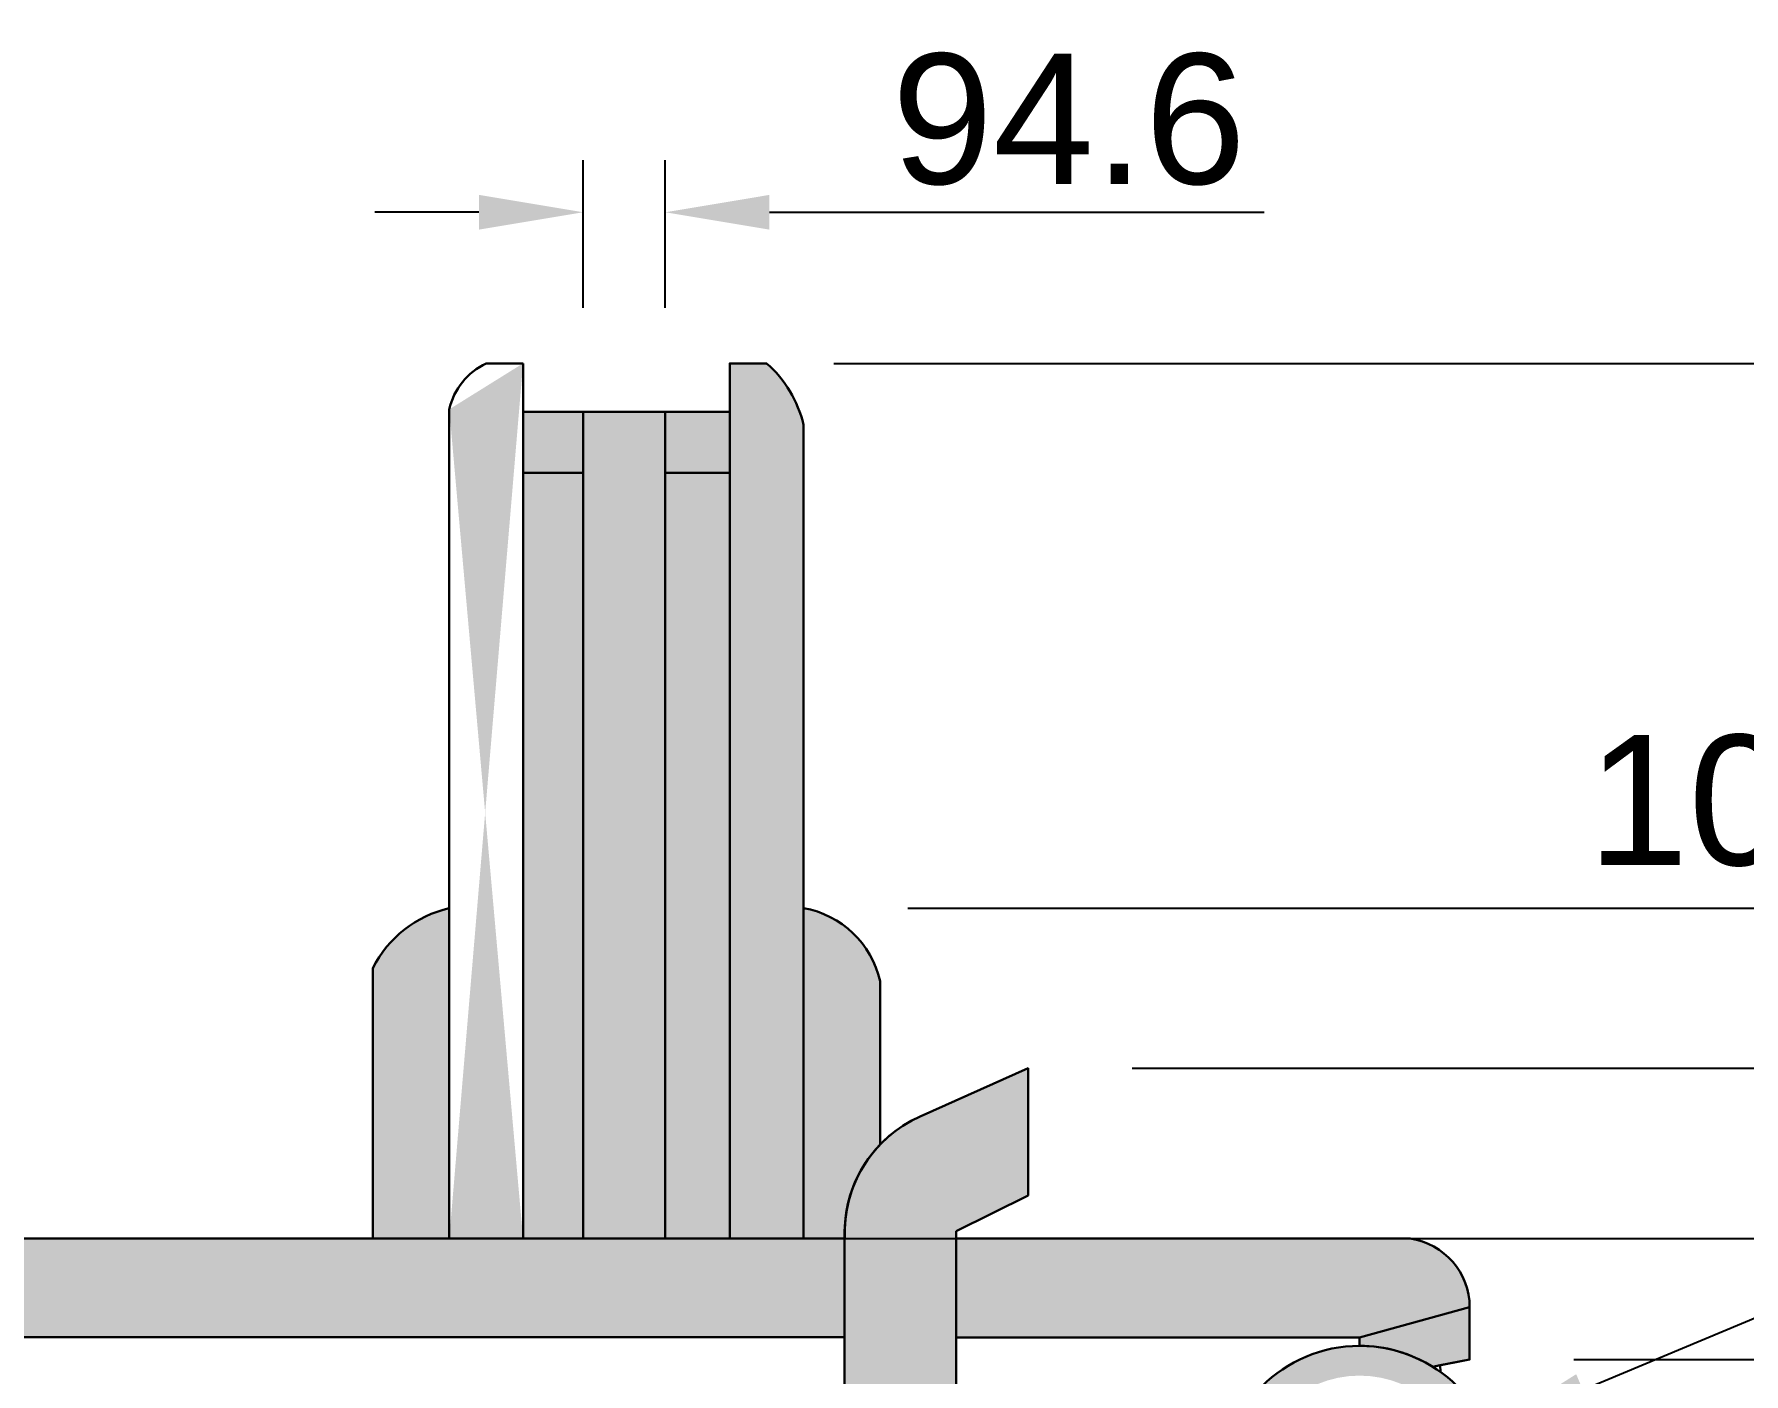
# Model space of a CAD drawing. Header units: millimetres. Extents: x 840 to 45745, y -146 to 13913.
# Drawn here: x 33546 to 35515, y 9424 to 10966 of the extents above; entities that cross this region are included whole.
import ezdxf

# ---------------------------------------------------------------- set-up
doc = ezdxf.new("R2010")
doc.units = ezdxf.units.MM
for name, color, linetype, lineweight in [('colour', 7, 'Continuous', 30), ('drawing', 7, 'Continuous', 30), ('New DIM', 7, 'Continuous', 30)]:
    doc.layers.add(name, color=color, linetype=linetype, lineweight=lineweight)
doc.styles.get("Standard").update_dxf_attribs({"font": 'arial.ttf'})
doc.dimstyles.new('000001211E731208', dxfattribs={"dimscale": 30, "dimtxt": 5, "dimasz": 4, "dimexe": 2, "dimexo": 4, "dimgap": 1, "dimtad": 1, "dimtih": 1, "dimtoh": 1, "dimdec": 1, "dimdsep": 46, "dimtxsty": 'Standard', "dimcen": 2, "dimclrd": 1, "dimclre": 134, "dimadec": 1, "dimazin": 2, "dimtfac": 1, "dimtdec": 1, "dimtofl": 0, "dimtmove": 0, "dimatfit": 3, "dimfxl": 1, "dimtolj": 1, "dimtzin": 0, "dimarcsym": 0})

# ---------------------------------------------------------------- blocks, each defined once
blk = doc.blocks.new('*D51')
at = {"layer": 'Defpoints', "color": 0, "transparency": 16777216}
for p in [(34346.70171697885, 10587.31373886187), (34346.70171697885, 9579.716279656574), (35654.7651737663, 9579.716279656574)]:
    blk.add_point(p, dxfattribs=at)
at = {"layer": 'New DIM', "color": 134, "linetype": 'ByBlock', "lineweight": -2, "transparency": 16777216}
for p, q in [((34466.70171697885, 10587.31373886187), (35714.7651737663, 10587.31373886187)), ((34466.70171697885, 9579.716279656574), (35714.7651737663, 9579.716279656574))]:
    blk.add_line(p, q, dxfattribs=at)
at = {"layer": 'New DIM', "color": 1, "linetype": 'ByBlock', "lineweight": -2, "transparency": 16777216}
for p, q in [((35654.7651737663, 10467.31373886187), (35654.7651737663, 10190.10095741748)), ((35654.7651737663, 9699.716279656574), (35654.7651737663, 9976.929061100971))]:
    blk.add_line(p, q, dxfattribs=at)
at = {"layer": 'New DIM', "color": 1, "transparency": 16777216}
for points in [[(35634.7651737663, 10467.31373886187), (35674.7651737663, 10467.31373886187), (35654.7651737663, 10587.31373886187)], [(35634.7651737663, 9699.716279656574), (35674.7651737663, 9699.716279656574), (35654.7651737663, 9579.716279656574)]]:
    blk.add_solid(points, dxfattribs=at)
at = {"layer": 'New DIM', "color": 0, "transparency": 16777216, "insert": (35654.7651737663, 10083.51500925921), "char_height": 150, "attachment_point": 5}
blk.add_mtext('\\A1;1007.6', dxfattribs=at)
blk = doc.blocks.new('*D52')
at = {"layer": 'Defpoints', "color": 0, "transparency": 16777216}
for p in [(34690.33662554587, 9775.773368402264), (33853.69133746025, 8315.922781878726), (36741.71730540734, 8315.922781878726)]:
    blk.add_point(p, dxfattribs=at)
at = {"layer": 'New DIM', "color": 134, "linetype": 'ByBlock', "lineweight": -2, "transparency": 16777216}
for p, q in [((34810.33662554587, 9775.773368402264), (36801.71730540734, 9775.773368402264)), ((33973.69133746025, 8315.922781878726), (36801.71730540734, 8315.922781878726))]:
    blk.add_line(p, q, dxfattribs=at)
at = {"layer": 'New DIM', "color": 1, "linetype": 'ByBlock', "lineweight": -2, "transparency": 16777216}
for p, q in [((36741.71730540734, 9655.773368402264), (36741.71730540734, 9152.434023298749)), ((36741.71730540734, 8435.922781878726), (36741.71730540734, 8939.262126982241))]:
    blk.add_line(p, q, dxfattribs=at)
at = {"layer": 'New DIM', "color": 1, "transparency": 16777216}
for points in [[(36721.71730540734, 9655.773368402264), (36761.71730540734, 9655.773368402264), (36741.71730540734, 9775.773368402264)], [(36721.71730540734, 8435.922781878726), (36761.71730540734, 8435.922781878726), (36741.71730540734, 8315.922781878726)]]:
    blk.add_solid(points, dxfattribs=at)
at = {"layer": 'New DIM', "color": 0, "transparency": 16777216, "insert": (36741.71730540733, 9045.848075140484), "char_height": 150, "attachment_point": 5}
blk.add_mtext('\\A1;1459.9', dxfattribs=at)
blk = doc.blocks.new('*D55')
at = {"layer": 'Defpoints', "color": 0, "transparency": 16777216}
for p in [(35198.79805766065, 9440.397778660481), (35198.79805766065, 7677.255484156382), (36328.59101426677, 7677.255484156382)]:
    blk.add_point(p, dxfattribs=at)
at = {"layer": 'New DIM', "color": 134, "linetype": 'ByBlock', "lineweight": -2, "transparency": 16777216}
for p, q in [((35318.79805766065, 9440.397778660481), (36388.59101426677, 9440.397778660481)), ((35318.79805766065, 7677.255484156382), (36388.59101426677, 7677.255484156382))]:
    blk.add_line(p, q, dxfattribs=at)
at = {"layer": 'New DIM', "color": 1, "linetype": 'ByBlock', "lineweight": -2, "transparency": 16777216}
for p, q in [((36328.59101426677, 9320.397778660481), (36328.59101426677, 8665.463739184692)), ((36328.59101426677, 7797.255484156382), (36328.59101426677, 8452.189523632169))]:
    blk.add_line(p, q, dxfattribs=at)
at = {"layer": 'New DIM', "color": 1, "transparency": 16777216}
for points in [[(36308.59101426677, 9320.397778660481), (36348.59101426677, 9320.397778660481), (36328.59101426677, 9440.397778660481)], [(36308.59101426677, 7797.255484156382), (36348.59101426677, 7797.255484156382), (36328.59101426677, 7677.255484156382)]]:
    blk.add_solid(points, dxfattribs=at)
at = {"layer": 'New DIM', "color": 0, "transparency": 16777216, "insert": (36328.59101426676, 8558.82663140842), "char_height": 150, "attachment_point": 5}
blk.add_mtext('\\A1;1763.1', dxfattribs=at)
blk = doc.blocks.new('*D61')
at = {"layer": 'Defpoints', "color": 0, "transparency": 16777216}
for p in [(34272.45810925182, 10761.29637719571), (34177.85735687158, 10531.39549590127), (34272.45810925182, 10531.39549590127)]:
    blk.add_point(p, dxfattribs=at)
at = {"layer": 'New DIM', "color": 134, "linetype": 'ByBlock', "lineweight": -2, "transparency": 16777216}
for p, q in [((34177.85735687158, 10651.39549590127), (34177.85735687158, 10821.29637719571)), ((34272.45810925182, 10651.39549590127), (34272.45810925182, 10821.29637719571))]:
    blk.add_line(p, q, dxfattribs=at)
at = {"layer": 'New DIM', "color": 1, "linetype": 'ByBlock', "lineweight": -2, "transparency": 16777216}
for p, q in [((34057.85735687158, 10761.29637719571), (33937.85735687158, 10761.29637719571)), ((34392.45810925182, 10761.29637719571), (34961.98744076615, 10761.29637719571))]:
    blk.add_line(p, q, dxfattribs=at)
at = {"layer": 'New DIM', "color": 1, "transparency": 16777216}
for points in [[(34057.85735687158, 10781.29637719571), (34057.85735687158, 10741.29637719571), (34177.85735687158, 10761.29637719571)], [(34392.45810925182, 10781.29637719571), (34392.45810925182, 10741.29637719571), (34272.45810925182, 10761.29637719571)]]:
    blk.add_solid(points, dxfattribs=at)
at = {"layer": 'New DIM', "color": 0, "transparency": 16777216, "insert": (34737.22277500898, 10867.88232535396), "char_height": 150, "attachment_point": 5}
blk.add_mtext('\\A1;94.6', dxfattribs=at)
blk = doc.blocks.new('*D64')
at = {"layer": 'Defpoints', "color": 0, "transparency": 16777216}
for p in [(34431.7017169791, 9960.094512514046), (34431.7017169791, 9579.716279656577), (36990.1122017626, 9579.716279656579)]:
    blk.add_point(p, dxfattribs=at)
at = {"layer": 'New DIM', "color": 134, "linetype": 'ByBlock', "lineweight": -2, "transparency": 16777216}
for p, q in [((34551.7017169791, 9960.094512514046), (37050.1122017626, 9960.094512514048)), ((34551.7017169791, 9579.716279656577), (37050.1122017626, 9579.716279656579))]:
    blk.add_line(p, q, dxfattribs=at)
at = {"layer": 'New DIM', "color": 1, "linetype": 'ByBlock', "lineweight": -2, "transparency": 16777216}
for p, q in [((36990.1122017626, 9840.094512514048), (36990.1122017626, 9699.716279656579)), ((36990.1122017626, 9579.716279656579), (36990.1122017626, 9459.716279656579)), ((36990.1122017626, 9459.716279656579), (36454.65517584173, 9459.716279656577))]:
    blk.add_line(p, q, dxfattribs=at)
at = {"layer": 'New DIM', "color": 1, "transparency": 16777216}
for points in [[(36970.1122017626, 9840.094512514048), (37010.1122017626, 9840.094512514048), (36990.1122017626, 9960.094512514048)], [(36970.1122017626, 9699.716279656579), (37010.1122017626, 9699.716279656579), (36990.1122017626, 9579.716279656579)]]:
    blk.add_solid(points, dxfattribs=at)
at = {"layer": 'New DIM', "color": 0, "transparency": 16777216, "insert": (36707.38368880216, 9566.353387432828), "char_height": 150, "attachment_point": 5}
blk.add_mtext('\\A1;380.4', dxfattribs=at)
blk = doc.blocks.new('*D65')
at = {"layer": 'Defpoints', "color": 0, "transparency": 16777216}
for p in [(34389.20171697903, 10587.31373886172), (34389.20171697903, 9579.716279656577), (37209.87027578214, 9579.716279656579)]:
    blk.add_point(p, dxfattribs=at)
at = {"layer": 'New DIM', "color": 134, "linetype": 'ByBlock', "lineweight": -2, "transparency": 16777216}
for p, q in [((34509.20171697903, 10587.31373886172), (37269.87027578214, 10587.31373886172)), ((34509.20171697903, 9579.716279656577), (37269.87027578214, 9579.716279656579))]:
    blk.add_line(p, q, dxfattribs=at)
at = {"layer": 'New DIM', "color": 1, "linetype": 'ByBlock', "lineweight": -2, "transparency": 16777216}
for p, q in [((37209.87027578214, 10467.31373886172), (37209.87027578214, 10190.1009574174)), ((37209.87027578214, 9699.716279656579), (37209.87027578214, 9976.929061100895))]:
    blk.add_line(p, q, dxfattribs=at)
at = {"layer": 'New DIM', "color": 1, "transparency": 16777216}
for points in [[(37189.87027578214, 10467.31373886172), (37229.87027578214, 10467.31373886172), (37209.87027578214, 10587.31373886172)], [(37189.87027578214, 9699.716279656579), (37229.87027578214, 9699.716279656579), (37209.87027578214, 9579.716279656579)]]:
    blk.add_solid(points, dxfattribs=at)
at = {"layer": 'New DIM', "color": 0, "transparency": 16777216, "insert": (37209.87027578214, 10083.51500925914), "char_height": 150, "attachment_point": 5}
blk.add_mtext('\\A1;1007.6', dxfattribs=at)
blk = doc.blocks.new('*D68')
at = {"layer": 'Defpoints', "color": 0, "transparency": 16777216}
for p in [(35218.58481504768, 9358.70884074729), (35072.10896942372, 9297.354701275337)]:
    blk.add_point(p, dxfattribs=at)
at = {"layer": 'New DIM', "color": 1, "linetype": 'ByBlock', "lineweight": -2, "transparency": 16777216}
for p, q in [((36133.53245016207, 9741.951719975676), (35329.2673230376, 9405.070273264651)), ((36813.56655657409, 9741.951719975674), (36133.53245016207, 9741.951719975676))]:
    blk.add_line(p, q, dxfattribs=at)
at = {"layer": 'New DIM', "color": 134, "lineweight": -2, "transparency": 16777216}
for p, q in [((35072.10896942372, 9237.354701275337), (35072.10896942371, 9357.354701275337)), ((35012.10896942372, 9297.354701275337), (35132.1089694237, 9297.354701275335))]:
    blk.add_line(p, q, dxfattribs=at)
at = {"layer": 'New DIM', "color": 1, "transparency": 16777216}
blk.add_solid([(35321.54041761805, 9423.517357929639), (35336.99422845717, 9386.623188599664), (35218.58481504768, 9358.70884074729)], dxfattribs=at)
at = {"layer": 'New DIM', "color": 0, "transparency": 16777216, "insert": (36488.54950336809, 9848.537668133931), "char_height": 150, "attachment_point": 5}
blk.add_mtext('\\A1;R158.8', dxfattribs=at)

msp = doc.modelspace()

# ---------------------------------------------------------------- hatches: boundary and pattern name
at = {"layer": 'colour', "true_color": 0xf8d731}
h = msp.add_hatch(color=40, dxfattribs=at)
h.dxf.hatch_style = 1
h.set_gradient(color1=(242, 103, 34), color2=(255, 255, 0), name='CYLINDER')
h.paths.add_polyline_path([(34108.70171697883, 10587.31373886187), (34066.20171697883, 10587.31373886187, 0.2306188321253503), (34023.70171697883, 10534.39206125874), (34023.70171697883, 10091.35835837014), (34023.70171697883, 9579.71627965657), (34108.70171697883, 9579.71627965657)], flags=17)
edge = h.paths.add_edge_path()
edge.add_line((34108.70171697883, 9579.716279656568), (34108.70171697883, 10587.31373886187))
edge.add_line((34023.70171697883, 9579.716279656568), (34023.70171697883, 10091.35835837014))
edge.add_line((34023.70171697883, 10091.35835837014), (34023.70171697883, 10534.39206125873))
edge.add_line((34108.70171697883, 10587.31373886187), (34066.20171697883, 10587.31373886187))
edge.add_arc((34099.26973959854, 10517.23153229776), 77.49199827642055, 115.2601033350896, 167.2058434004236)
h = msp.add_hatch(color=40, dxfattribs=at)
h.dxf.hatch_style = 1
h.set_gradient(color1=(242, 103, 34), color2=(255, 255, 0), name='CYLINDER')
h.paths.add_polyline_path([(34431.70171697883, 10516.62858336475, 0.1565034313368147), (34389.20171697883, 10587.31373886187), (34346.70171697883, 10587.31373886187), (34346.70171697883, 9579.716279656568), (34431.70171697883, 9579.716279656568), (34431.70171697883, 10088.58761594817)])
h = msp.add_hatch(color=40, dxfattribs=at)
h.dxf.hatch_style = 1
h.paths.add_polyline_path([(34177.85735687158, 10531.39549590127), (34108.70171697883, 10531.39549590127), (34108.70171697883, 10461.24115505188), (34177.85735687158, 10461.24115505188)])
at = {"layer": 'colour', "true_color": 0xc7c8ca}
h = msp.add_hatch(color=9, dxfattribs=at)
h.dxf.hatch_style = 1
h.set_gradient(color1=(255, 255, 255), color2=(99, 100, 102), name='INVCYLINDER')
h.paths.add_polyline_path([(34272.45810925182, 10531.39549590128), (34177.85735687158, 10531.39549590127), (34177.85735687158, 10461.24115505188), (34177.85735687158, 10038.40356167789), (34177.85735687158, 9579.71627965657), (34272.41529690076, 9579.716279656568), (34272.41529690076, 10038.25664233095), (34272.45810925182, 10044.95820003909)])
at = {"layer": 'colour', "true_color": 0xf8d731}
h = msp.add_hatch(color=40, dxfattribs=at)
h.dxf.hatch_style = 1
h.paths.add_polyline_path([(34346.70171697883, 10531.39549590128), (34272.45810925182, 10531.39549590128), (34272.45810925182, 10461.24115505188), (34346.70171697883, 10461.24115505188)])
at = {"layer": 'colour'}
h = msp.add_hatch(color=256, dxfattribs=at)
h.dxf.hatch_style = 1
h.set_gradient(color1=(248, 153, 30), color2=(255, 255, 0), name='SPHERICAL')
h.paths.add_polyline_path([(34177.85735687158, 10461.24115505188), (34108.70171697883, 10461.24115505188), (34108.70171697883, 9579.71627965657), (34150.29805766064, 9579.71627965657), (34177.85735687158, 9579.71627965657), (34177.85735687158, 10038.40356167789)])
h = msp.add_hatch(color=256, dxfattribs=at)
h.dxf.hatch_style = 1
h.set_gradient(color1=(248, 153, 30), color2=(255, 255, 0), name='SPHERICAL')
h.paths.add_polyline_path([(34346.70171697883, 10461.24115505188), (34272.45810925182, 10461.24115505188), (34272.45810925182, 10044.95820003909), (34272.41529690076, 10038.25664233095), (34272.41529690076, 9579.71627965657), (34346.70171697883, 9579.716279656568)])
at = {"layer": 'colour', "true_color": 0xf8d731}
h = msp.add_hatch(color=40, dxfattribs=at)
h.dxf.hatch_style = 1
h.paths.add_polyline_path([(34023.70171697883, 9960.094512514088, 0.220376333528062), (33935.60843577631, 9891.158643561444), (33935.60843577631, 9681.444360290701), (33935.60843577631, 9579.71627965657), (33970.59987811949, 9579.71627965657), (34023.70171697883, 9579.71627965657)])
h = msp.add_hatch(color=40, dxfattribs=at)
h.dxf.hatch_style = 1
h.paths.add_polyline_path([(34519.79499818135, 9875.936155305135, 0.3040915363573061), (34431.70171697883, 9960.094512514086), (34431.70171697883, 9579.716279656568), (34479.06743189512, 9579.716279656568), (34479.06743189512, 9584.785575035728, -0.1962789079338685), (34519.79499818135, 9687.79035451986)])
at = {"layer": 'colour', "true_color": 0x000000}
h = msp.add_hatch(color=18, dxfattribs=at)
h.dxf.hatch_style = 1
h.paths.add_polyline_path([(34607.45817388096, 9588.038117966678), (34690.33662554586, 9629.2877594539), (34690.33662554586, 9775.77336840226), (34565.84940327288, 9720.201789628945, 0.3084192915349934), (34479.21147552691, 9579.716279656568), (34479.06743189512, 9579.716279656568), (34479.06743189512, 9465.946846481342), (34479.06743189512, 8410.993019469559), (34607.45817388096, 8410.993019469559)])
h = msp.add_hatch(color=18, dxfattribs=at)
h.dxf.hatch_style = 1
h.paths.add_polyline_path([(34479.06743189512, 9579.716279656568), (34150.29805766064, 9579.71627965657), (33970.59987811949, 9579.71627965657), (33842.20913613366, 9579.716279656568), (33324.88753720099, 9579.716279656568, 0.3725132807097256), (33256.40270416865, 9500.549361504432), (33256.40270416865, 9486.77729341335), (33382.70352232028, 9465.990198035903), (33842.20913613366, 9465.974274148293), (33970.59987811949, 9465.96982484521), (34304.90261144795, 9465.958239787285), (34479.06743189512, 9465.946846481342)])
h = msp.add_hatch(color=18, dxfattribs=at)
h.dxf.hatch_style = 1
h.paths.add_polyline_path([(35130.3132246283, 9579.716279656568), (34607.45817388096, 9579.716279656566), (34607.45817388096, 9465.942397178254), (35072.1089694237, 9465.926294987501), (35198.79805766064, 9500.549361504432, 0.3725132807097252)])
h = msp.add_hatch(color=18, dxfattribs=at)
h.dxf.hatch_style = 1
h.paths.add_polyline_path([(35198.79805766064, 9486.777293413354), (35198.79805766064, 9500.549361504432), (35072.1089694237, 9465.926294987501), (35072.1089694237, 9456.161199195294, -0.140190015293719), (35156.07817671146, 9432.145932477766), (35164.90903176735, 9433.851715732868), (35198.79805766064, 9440.397778660477)])
h = msp.add_hatch(color=18, dxfattribs=at)
h.dxf.hatch_style = 1
h.paths.add_polyline_path([(34913.30247150374, 9297.354701275333, 1), (35230.91546734366, 9297.354701275333, 1)])
h.paths.add_polyline_path([(35196.61553231042, 9297.354701275333, -1), (34947.60240653698, 9297.354701275333, -1)], flags=16)

# ---------------------------------------------------------------- linework, layer by layer
at = {"layer": 'colour'}
for points in [[(34108.70171697883, 10587.31373886187), (34066.20171697883, 10587.31373886187, 0.2306188321253503), (34023.70171697883, 10534.39206125874), (34023.70171697883, 10091.35835837014), (34023.70171697883, 9579.71627965657), (34108.70171697883, 9579.71627965657)], [(34431.70171697883, 10516.62858336475, 0.1565034313368147), (34389.20171697883, 10587.31373886187), (34346.70171697883, 10587.31373886187), (34346.70171697883, 9579.716279656568), (34431.70171697883, 9579.716279656568), (34431.70171697883, 10088.58761594817)], [(34023.70171697883, 9960.094512514088, 0.220376333528062), (33935.60843577631, 9891.158643561444), (33935.60843577631, 9681.444360290701), (33935.60843577631, 9579.71627965657), (33970.59987811949, 9579.71627965657), (34023.70171697883, 9579.71627965657)], [(34519.79499818135, 9875.936155305135, 0.3040915363573061), (34431.70171697883, 9960.094512514086), (34431.70171697883, 9579.716279656568), (34479.06743189512, 9579.716279656568), (34479.06743189512, 9584.785575035728, -0.1962789079338685), (34519.79499818135, 9687.79035451986)], [(34607.45817388096, 9588.038117966678), (34690.33662554586, 9629.2877594539), (34690.33662554586, 9775.77336840226), (34565.84940327288, 9720.201789628945, 0.3084192915349934), (34479.21147552691, 9579.716279656568), (34479.06743189512, 9579.716279656568), (34479.06743189512, 9465.946846481342), (34479.06743189512, 8410.993019469559), (34607.45817388096, 8410.993019469559)], [(34479.06743189512, 9579.716279656568), (34150.29805766064, 9579.71627965657), (33970.59987811949, 9579.71627965657), (33842.20913613366, 9579.716279656568), (33324.88753720099, 9579.716279656568, 0.3725132807097256), (33256.40270416865, 9500.549361504432), (33256.40270416865, 9486.77729341335), (33382.70352232028, 9465.990198035903), (33842.20913613366, 9465.974274148293), (33970.59987811949, 9465.96982484521), (34304.90261144795, 9465.958239787285), (34479.06743189512, 9465.946846481342)], [(35130.3132246283, 9579.716279656568), (34607.45817388096, 9579.716279656566), (34607.45817388096, 9465.942397178254), (35072.1089694237, 9465.926294987501), (35198.79805766064, 9500.549361504432, 0.3725132807097252)], [(35198.79805766064, 9486.777293413354), (35198.79805766064, 9500.549361504432), (35072.1089694237, 9465.926294987501), (35072.1089694237, 9456.161199195294, -0.140190015293719), (35156.07817671146, 9432.145932477766), (35164.90903176735, 9433.851715732868), (35198.79805766064, 9440.397778660477)], [(34913.30247150374, 9297.354701275333, 1), (35230.91546734366, 9297.354701275333, 1)]]:
    msp.add_lwpolyline(points, format="xyb", close=True, dxfattribs=at)
for points in [[(34177.85735687158, 10531.39549590127), (34108.70171697883, 10531.39549590127), (34108.70171697883, 10461.24115505188), (34177.85735687158, 10461.24115505188)], [(34272.45810925182, 10531.39549590128), (34177.85735687158, 10531.39549590127), (34177.85735687158, 10461.24115505188), (34177.85735687158, 10038.40356167789), (34177.85735687158, 9579.71627965657), (34272.41529690076, 9579.716279656568), (34272.41529690076, 10038.25664233095), (34272.45810925182, 10044.95820003909)], [(34346.70171697883, 10531.39549590128), (34272.45810925182, 10531.39549590128), (34272.45810925182, 10461.24115505188), (34346.70171697883, 10461.24115505188)], [(34177.85735687158, 10461.24115505188), (34108.70171697883, 10461.24115505188), (34108.70171697883, 9579.71627965657), (34150.29805766064, 9579.71627965657), (34177.85735687158, 9579.71627965657), (34177.85735687158, 10038.40356167789)], [(34346.70171697883, 10461.24115505188), (34272.45810925182, 10461.24115505188), (34272.45810925182, 10044.95820003909), (34272.41529690076, 10038.25664233095), (34272.41529690076, 9579.71627965657), (34346.70171697883, 9579.716279656568)]]:
    msp.add_lwpolyline(points, close=True, dxfattribs=at)
at = {"layer": 'drawing'}
for p, q in [((34066.20171697884, 10587.31373886187), (34108.70171697883, 10587.31373886187)), ((34066.20171697884, 10587.31373886187), (34108.70171697883, 10587.31373886187)), ((34108.70171697883, 10587.31373886187), (34066.20171697883, 10587.31373886187)), ((34108.70171697883, 9579.716279656568), (34108.70171697883, 10587.31373886187)), ((34346.70171697883, 9579.716279656568), (34346.70171697883, 10587.31373886187)), ((34346.70171697883, 10587.31373886187), (34389.20171697883, 10587.31373886187)), ((34346.70171697884, 10587.31373886187), (34389.20171697883, 10587.31373886187)), ((34346.70171697884, 10587.31373886187), (34389.20171697883, 10587.31373886187)), ((34023.70171697883, 10091.35835837014), (34023.70171697883, 10534.39206125873)), ((34346.70171697883, 10531.39549590128), (34108.70171697883, 10531.39549590127)), ((34177.85735687158, 10038.40356167789), (34177.85735687158, 10531.39549590128)), ((34272.45810925182, 10044.95820003909), (34272.45810925182, 10531.39549590127)), ((34431.70171697883, 10088.58761594817), (34431.70171697883, 10516.62858336475)), ((34177.85735687158, 10461.24115505188), (34108.70171697883, 10461.24115505188)), ((34346.70171697884, 10461.24115505188), (34272.45810925182, 10461.24115505188)), ((34023.70171697883, 9579.716279656568), (34023.70171697883, 10091.35835837014)), ((34431.70171697883, 9579.716279656568), (34431.70171697883, 10088.58761594817)), ((34272.45810925182, 10044.95820003909), (34272.41529690076, 10038.25664233095)), ((34177.85735687158, 10038.40356167789), (34177.85735687158, 9579.716279656568)), ((34272.41529690076, 10038.25664233095), (34272.41529690076, 9579.716279656568)), ((33935.60843577631, 9891.15864356144), (33935.60843577631, 9681.444360290701)), ((34519.79499818135, 9875.936155305122), (34519.79499818135, 9687.790354519862)), ((34690.33662554586, 9775.77336840226), (34565.84940327288, 9720.201789628945)), ((34690.33662554586, 9775.773368402262), (34690.33662554586, 9629.287759453902)), ((33935.60843577631, 9681.444360290701), (33935.60843577631, 9579.71627965657)), ((34607.45817388096, 9588.038117966682), (34690.33662554586, 9629.2877594539)), ((33324.88753720101, 9579.716279656568), (33842.20913613366, 9579.716279656568)), ((33842.20913613366, 9579.716279656568), (33970.59987811949, 9579.71627965657)), ((33970.59987811949, 9579.71627965657), (34304.90270416865, 9579.71627965657)), ((34150.29805766064, 9579.71627965657), (34479.06743189512, 9579.716279656568)), ((34479.06743189512, 9588.038117967271), (34479.06743189512, 8315.922781878722)), ((34607.45817388096, 8315.922781878722), (34607.45817388096, 9588.038117966677)), ((34607.45817388095, 9579.716279656566), (35130.31322462829, 9579.716279656568)), ((35072.1089694237, 9465.926294987501), (35198.79805766064, 9500.549361504432)), ((35198.79805766064, 9486.777293413354), (35198.79805766064, 9500.549361504432)), ((35198.79805766064, 9440.397778660477), (35198.79805766064, 9486.777293413354)), ((33842.20913613366, 9465.974274148293), (33382.70352232028, 9465.990198035903)), ((33842.20913613366, 9465.974274148293), (33970.59987811949, 9465.96982484521)), ((34304.90261144795, 9465.958239787285), (33970.59987811949, 9465.96982484521)), ((34479.06743189513, 9465.946846481342), (34150.29796493993, 9465.958239787285)), ((35072.1089694237, 9465.926294987501), (34607.45817388095, 9465.942397178254)), ((35072.1089694237, 9465.926294987501), (35072.1089694237, 9456.161199195294)), ((35156.07817671146, 9432.145932477766), (35198.79805766064, 9440.397778660477)), ((35156.07817671146, 9432.145932477766), (35164.90903176735, 9433.851715732868)), ((35164.90903176735, 9433.851715732868), (35165.14538678513, 9426.054852114998))]:
    msp.add_line(p, q, dxfattribs=at)
msp.add_circle((35072.1089694237, 9297.354701275333), 158.8064979199607, dxfattribs=at)
for centre, radius, start, end in [((34099.26973959854, 10517.23153229776), 77.49199827642055, 115.2601033350896, 167.2058434004236), ((34300.3042261361, 10485.74412478732), 134.978333007143, 13.2270504686521, 48.80638283440619), ((34054.05955894551, 9830.544944844916), 133.0589683266137, 103.1883728091032, 152.9003079611573), ((34412.95797633436, 9852.289113777246), 109.4227207217788, 12.48049439830127, 80.13678499635822), ((34625.57375271076, 9586.411846501533), 146.5153466289939, 114.0561697210642, 179.3640229037377), ((35118.79805766064, 9500.549361504432), 80, 7.016709298534877e-15, 81.72412214643914)]:
    msp.add_arc(centre, radius, start, end, dxfattribs=at)

# ---------------------------------------------------------------- dimensions: what is measured, and where the dimension line sits
at = {"layer": 'New DIM'}
dim = msp.add_linear_dim(base=(34272.45810925182, 10761.29637719571), p1=(34177.85735687158, 10531.39549590127), p2=(34272.45810925182, 10531.39549590127), dimstyle='000001211E731208', dxfattribs=at)
dim.commit()
dim.dimension.update_dxf_attribs({"geometry": '*D61', "text_midpoint": (34737.22277500898, 10867.88232535396)})
for base, p1, p2, picture, middle in [((35654.7651737663, 9579.716279656574), (34346.70171697883, 10587.31373886187), (34346.70171697883, 9579.71627965657), '*D51', (35654.7651737663, 10083.51500925921)), ((37209.87027578214, 9579.716279656579), (34389.20171697901, 10587.31373886171), (34389.20171697901, 9579.716279656574), '*D65', (37209.87027578214, 10083.51500925914)), ((36990.1122017626, 9579.716279656579), (34431.70171697909, 9960.094512514042), (34431.70171697909, 9579.716279656574), '*D64', (36707.38368880216, 9566.353387432828)), ((36741.71730540734, 8315.922781878726), (34690.33662554586, 9775.77336840226), (33853.69133746024, 8315.922781878722), '*D52', (36741.71730540733, 9045.848075140484)), ((36328.59101426677, 7677.255484156382), (35198.79805766064, 9440.397778660477), (35198.79805766064, 7677.255484156379), '*D55', (36328.59101426676, 8558.82663140842))]:
    dim = msp.add_linear_dim(base=base, p1=p1, p2=p2, angle=90, dimstyle='000001211E731208', dxfattribs=at)
    dim.commit()
    dim.dimension.update_dxf_attribs({"geometry": picture, "text_midpoint": middle})
dim = msp.add_radius_dim(center=(35072.10896942372, 9297.354701275337), mpoint=(35218.58481504768, 9358.70884074729), dimstyle='000001211E731208', dxfattribs=at)
dim.commit()
dim.dimension.update_dxf_attribs({"geometry": '*D68', "text_midpoint": (36488.54950336809, 9741.951719975677), "dimtype": 164})

doc.saveas('drawing.dxf')
